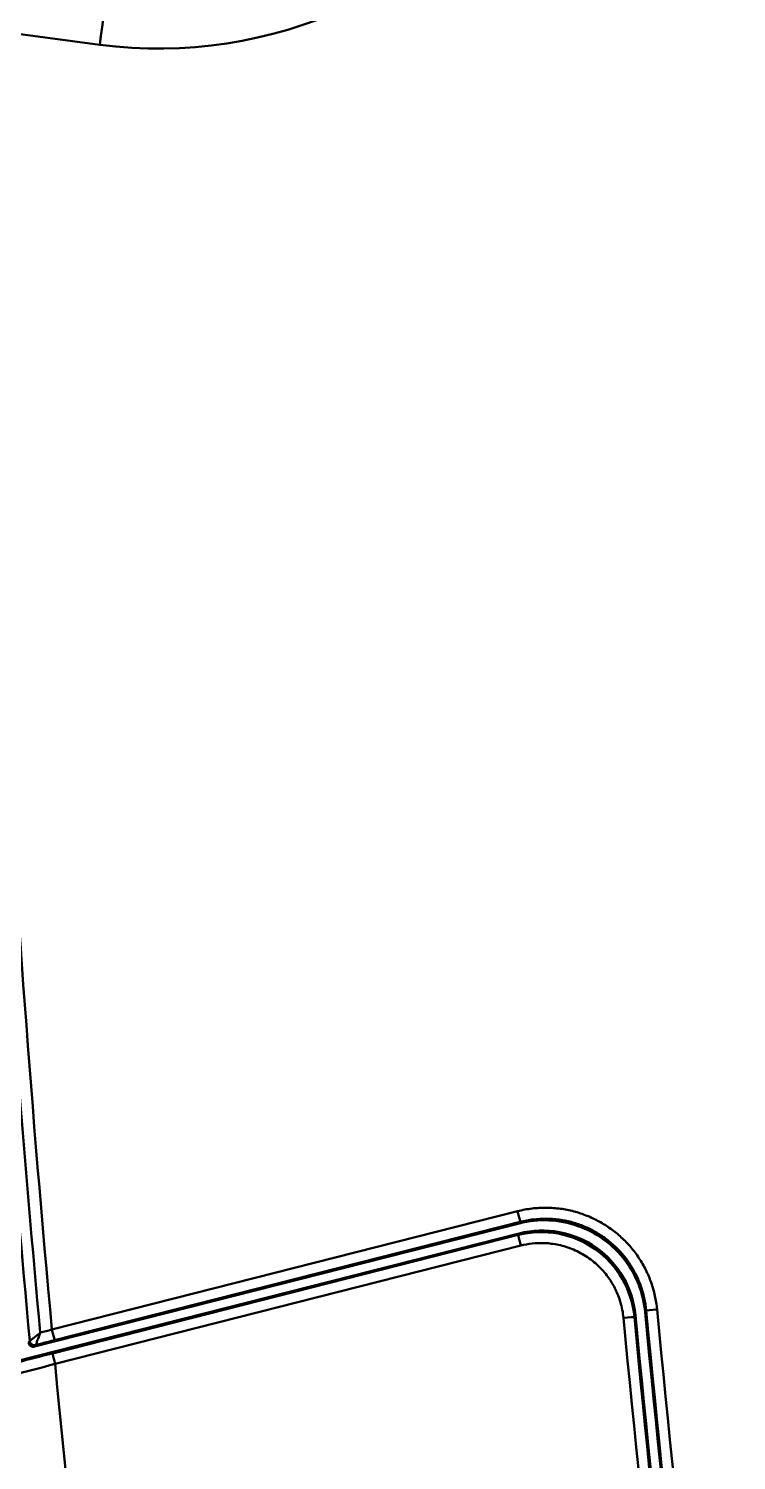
# Model space of a CAD drawing. Header units: millimetres. Extents: x -142 to 142, y -208 to 161.
# Drawn here: x -57.3 to -12, y -64.7 to 27 of the extents above; entities that cross this region are included whole.
import ezdxf

# ---------------------------------------------------------------- set-up
doc = ezdxf.new("R2010")
doc.units = ezdxf.units.MM
doc.layers.add('1', color=7, linetype='Continuous', true_color=0xffffff)

msp = doc.modelspace()

# ---------------------------------------------------------------- linework, layer by layer
at = {"layer": '1', "color": 251, "linetype": 'Continuous', "lineweight": 50}
for p, q in [((-52.781, 25.948, -15), (-60.565, 26.979, -15)), ((-26.01, -48.748, -15), (-55.84, -56.33, -15)), ((-25.838, -49.426, -14.324), (-55.668, -57.008, -14.324)), ((-85.663, -65.357, -12), (-25.907, -50.17, -12)), ((-25.91, -49.528, -12), (-56.961, -57.42, -12)), ((-55.807, -57.853, -14.324), (-25.979, -50.272, -14.324)), ((-55.635, -58.531, -15), (-25.807, -50.95, -15))]:
    msp.add_line(p, q, dxfattribs=at)
for centre, radius, start, end in [((-49, 54.5, -15), 28.802, 262.45623, 95.54377), ((1114, 51.8, -15), 1138.305, 185.413129, 187.647989), ((1114, 51.8, -14.324), 1137.606, 185.413129, 187.647989)]:
    msp.add_arc(centre, radius, start, end, dxfattribs=at)
at = {"layer": '1', "color": 251, "linetype": 'Continuous', "lineweight": 50, "extrusion": (-0.991345, 0.131284, 2.28656e-13)}
msp.add_arc((-18.794, -18, 55.731), 3, 90, 177, dxfattribs=at)
at = {"layer": '1', "color": 251, "linetype": 'Continuous', "lineweight": 50, "extrusion": (0, 0, -1)}
for centre, radius, start, end in [((-1114, 51.8, 15), 1174.827, 354.719094, 358.789377), ((-1114, 51.8, 14.334), 1176.308, 354.690298, 357.919644), ((-1114, 51.8, 15.01), 1175.591, 354.713091, 357.919644), ((-1114, 51.8, 12), 1137.524, 352.347361, 354.59162), ((-1114, 51.8, 12), 1136.89, 352.354809, 354.598895), ((-1114, 51.8, 14.324), 1136.809, 352.350159, 354.603646), ((-1114, 51.8, 15), 1136.109, 352.350159, 354.603646), ((-1114, 51.8, 15), 1174.827, 352.295855, 354.611281)]:
    msp.add_arc(centre, radius, start, end, dxfattribs=at)
at = {"layer": '1', "color": 251, "linetype": 'Continuous', "lineweight": 50, "extrusion": (-0.969188, -0.246322, 1.64366e-15)}
for centre in [(40.839, -14.3, 37.216), (40.839, -14.3, 67.995)]:
    msp.add_arc(centre, 0.7, 270, 358, dxfattribs=at)
at = {"layer": '1', "color": 251, "linetype": 'Continuous', "lineweight": 50, "extrusion": (0.969188, 0.246322, -2.36192e-15)}
msp.add_arc((-43.023, -14.3, -37.562), 0.7, 270, 358, dxfattribs=at)
at = {"layer": '1', "color": 251, "linetype": 'Continuous', "lineweight": 50, "extrusion": (0.094336, -0.99554, 1.57241e-15)}
msp.add_arc((-24.387, -14.3, 53.522), 0.7, 270, 358, dxfattribs=at)
at = {"layer": '1', "color": 251, "linetype": 'Continuous', "lineweight": 50, "extrusion": (-0.094045, 0.995568, 3.85867e-16)}
msp.add_arc((22.175, -14.3, -53.196), 0.7, 270, 358, dxfattribs=at)
at = {"layer": '1', "color": 251, "linetype": 'Continuous', "lineweight": 50, "extrusion": (-0.030946, -0.043844, 0.998559)}
msp.add_arc((-13.653, -80.092, -10.04), 0.3, 220.56566, 319.43433, dxfattribs=at)
at = {"layer": '1', "color": 251, "linetype": 'Continuous', "lineweight": 50, "extrusion": (-0.068234, -0.053238, 0.996248)}
msp.add_arc((9.921, -80.93, -7.363), 0.3, 237.44519, 336.21846, dxfattribs=at)
at = {"layer": '1', "color": 251, "linetype": 'Continuous', "lineweight": 50, "extrusion": (0.969188, 0.246322, 4.88344e-15)}
msp.add_arc((-43.023, -14.3, -68.338), 0.7, 270, 358, dxfattribs=at)
at = {"layer": '1', "color": 251, "linetype": 'Continuous', "lineweight": 50}
for points in [[(-17.074, -55.045, -15), (-17.103, -54.742, -15), (-17.198, -54.15, -15), (-17.437, -53.315, -15), (-17.782, -52.501, -15), (-18.221, -51.741, -15), (-18.748, -51.041, -15), (-19.355, -50.41, -15), (-20.036, -49.857, -15), (-20.779, -49.391, -15), (-21.57, -49.019, -15), (-22.408, -48.744, -15), (-23.262, -48.574, -15), (-24.158, -48.507, -15), (-25.091, -48.557, -15), (-25.704, -48.67, -15), (-26.01, -48.748, -15)], [(-25.979, -50.272, -14.324), (-25.144, -50.06, -14.329), (-23.38, -50.001, -14.335), (-20.939, -51.027, -14.338), (-19.152, -52.979, -14.335), (-18.614, -54.661, -14.329), (-18.532, -55.518, -14.324)], [(-25.807, -50.95, -15), (-25.571, -50.89, -15), (-25.08, -50.8, -15), (-24.294, -50.768, -15), (-23.391, -50.874, -15), (-22.434, -51.169, -15), (-21.507, -51.672, -15), (-20.726, -52.325, -15), (-20.142, -53.034, -15), (-19.723, -53.75, -15), (-19.403, -54.552, -15), (-19.263, -55.22, -15), (-19.229, -55.584, -15)], [(-18.532, -55.518, -14.324), (-18.52, -55.501, -13.935), (-18.496, -55.467, -13.159), (-18.472, -55.433, -12.386), (-18.46, -55.416, -12)], [(-56.59, -56.523, -15.01), (-56.628, -56.554, -15.011), (-56.704, -56.616, -15.006), (-56.817, -56.707, -14.977), (-56.925, -56.795, -14.926), (-57.026, -56.875, -14.853), (-57.115, -56.946, -14.757), (-57.188, -57.002, -14.641), (-57.239, -57.041, -14.507), (-57.256, -57.052, -14.41), (-57.26, -57.054, -14.361)], [(-55.84, -56.33, -15), (-55.965, -56.362, -15), (-56.215, -56.426, -15.002), (-56.465, -56.491, -15.006), (-56.59, -56.523, -15.01)], [(-57.26, -57.054, -14.361), (-57.26, -57.054, -14.358), (-57.26, -57.054, -14.352), (-57.261, -57.054, -14.343), (-57.261, -57.055, -14.337), (-57.261, -57.055, -14.334)], [(-75.912, -63.246, -22.196), (-75.463, -63.117, -21.784), (-74.552, -62.857, -20.997), (-73.195, -62.475, -19.954), (-71.72, -62.064, -18.951), (-70.169, -61.636, -18.028), (-68.541, -61.192, -17.188), (-66.856, -60.737, -16.449), (-65.141, -60.279, -15.818), (-63.395, -59.816, -15.297), (-61.681, -59.366, -14.897), (-59.929, -58.91, -14.595), (-58.028, -58.419, -14.385), (-56.574, -58.048, -14.324), (-55.807, -57.853, -14.324)], [(-75.273, -63.879, -22.692), (-73.94, -63.49, -21.465), (-71.053, -62.664, -19.266), (-66.212, -61.326, -16.827), (-61.016, -59.931, -15.338), (-57.43, -58.994, -15), (-55.635, -58.531, -15)]]:
    msp.add_open_spline(points, degree=3, dxfattribs=at)
for points, knots in [([(-19.126, -51.908, -12), (-19.898, -50.885, -12), (-20.959, -50.116, -12), (-23.346, -49.276, -12), (-24.668, -49.213, -12), (-25.91, -49.528, -12)], [0, 0, 0, 0, 0.5, 0.5, 1, 1, 1, 1]), ([(-17.77, -55.111, -14.324), (-17.796, -54.842, -14.326), (-17.879, -54.314, -14.328), (-18.1, -53.546, -14.331), (-18.409, -52.816, -14.333), (-18.805, -52.129, -14.335), (-19.281, -51.496, -14.336), (-19.83, -50.926, -14.337), (-20.444, -50.427, -14.338), (-21.114, -50.006, -14.337), (-21.831, -49.669, -14.337), (-22.583, -49.422, -14.335), (-23.367, -49.267, -14.333), (-24.18, -49.208, -14.331), (-25.011, -49.254, -14.328), (-25.564, -49.357, -14.326), (-25.838, -49.426, -14.324)], [0, 0, 0, 0, 0.07234, 0.142756, 0.213535, 0.284131, 0.354562, 0.425005, 0.495509, 0.565968, 0.636375, 0.707001, 0.777516, 0.849871, 0.924492, 1, 1, 1, 1]), ([(-25.907, -50.17, -12), (-25.064, -49.955, -12), (-24.187, -49.928, -12), (-22.493, -50.24, -12), (-21.677, -50.584, -12), (-20.273, -51.574, -12), (-19.675, -52.226, -12), (-18.81, -53.72, -12), (-18.542, -54.55, -12), (-18.46, -55.416, -12)], [0, 0, 0, 0, 0.25, 0.25, 0.5, 0.5, 0.75, 0.75, 1, 1, 1, 1]), ([(-17.842, -55.213, -12), (-17.899, -54.611, -12), (-18.037, -54.031, -12), (-18.471, -52.913, -12), (-18.766, -52.384, -12), (-19.126, -51.908, -12)], [0, 0, 0, 0, 0.5, 0.5, 1, 1, 1, 1]), ([(-56.59, -56.523, -15.01), (-56.622, -56.616, -15.011), (-56.687, -56.802, -14.984), (-56.764, -57.014, -14.878), (-56.818, -57.155, -14.749), (-56.851, -57.24, -14.631), (-56.872, -57.288, -14.519), (-56.883, -57.31, -14.423), (-56.887, -57.316, -14.374), (-56.888, -57.317, -14.35)], [0, 0, 0, 0, 0.25, 0.5, 0.625, 0.75, 0.875, 0.9375, 1, 1, 1, 1]), ([(-57.261, -57.055, -14.334), (-57.283, -57.086, -13.609), (-57.308, -57.121, -12.831), (-57.332, -57.155, -12.053), (-57.333, -57.157, -12)], [0, 0, 0, 0, 0.932078, 1, 1, 1, 1]), ([(-57.333, -57.157, -12), (-57.33, -57.191, -12), (-57.321, -57.224, -12), (-57.293, -57.285, -12), (-57.274, -57.314, -12), (-57.227, -57.362, -12), (-57.199, -57.382, -12), (-57.14, -57.412, -12), (-57.107, -57.422, -12), (-57.04, -57.431, -12), (-57.006, -57.43, -12), (-56.969, -57.422, -12), (-56.965, -57.421, -12), (-56.961, -57.42, -12)], [0, 0, 0, 0, 0.195452, 0.195452, 0.390963, 0.390963, 0.586299, 0.586299, 0.781522, 0.781522, 0.97682, 0.97682, 1, 1, 1, 1])]:
    msp.add_open_spline(points, degree=3, knots=knots, dxfattribs=at)
at = {"layer": '1', "color": 251, "linetype": 'Continuous', "lineweight": 50, "extrusion": (0.246171, -0.968598, -0.0349)}
msp.add_open_spline([(-25.838, -49.426, -14.324), (-25.852, -49.446, -13.875), (-25.875, -49.479, -13.112), (-25.9, -49.514, -12.319), (-25.91, -49.528, -12)], degree=3, knots=[0, 0, 0, 0, 0.60373, 1, 1, 1, 1], dxfattribs=at)
at = {"layer": '1', "color": 251, "linetype": 'Continuous', "lineweight": 50, "extrusion": (0.246169, -0.968598, 0.0349)}
msp.add_open_spline([(-25.979, -50.272, -14.324), (-25.967, -50.255, -13.935), (-25.943, -50.221, -13.159), (-25.919, -50.187, -12.386), (-25.907, -50.17, -12)], degree=3, dxfattribs=at)
at = {"layer": '1', "color": 251, "linetype": 'Continuous', "lineweight": 50, "extrusion": (0.236894, -0.970903, -0.035058)}
msp.add_open_spline([(-17.77, -55.111, -14.324), (-17.794, -55.145, -13.55), (-17.818, -55.179, -12.775), (-17.842, -55.213, -12)], degree=3, dxfattribs=at)
at = {"layer": '1', "color": 251, "linetype": 'Continuous', "lineweight": 50, "extrusion": (0.246172, -0.968598, -0.0349)}
msp.add_open_spline([(-56.889, -57.317, -14.334), (-56.911, -57.349, -13.609), (-56.935, -57.383, -12.831), (-56.959, -57.418, -12.053), (-56.961, -57.42, -12)], degree=3, knots=[0, 0, 0, 0, 0.932078, 1, 1, 1, 1], dxfattribs=at)
msp.add_open_spline([(-56.888, -57.317, -14.35), (-56.888, -57.317, -14.348), (-56.888, -57.317, -14.345), (-56.888, -57.317, -14.339), (-56.889, -57.317, -14.336), (-56.889, -57.317, -14.334)], degree=3, dxfattribs=at)
at = {"layer": '1', "color": 251, "linetype": 'Continuous', "lineweight": 50, "extrusion": (0.246172, -0.968598, -0.034899)}
msp.add_open_spline([(-55.668, -57.008, -14.324), (-55.804, -57.042, -14.324), (-56.077, -57.111, -14.326), (-56.478, -57.213, -14.335), (-56.751, -57.282, -14.344), (-56.888, -57.317, -14.35)], degree=3, dxfattribs=at)

doc.saveas('drawing.dxf')
